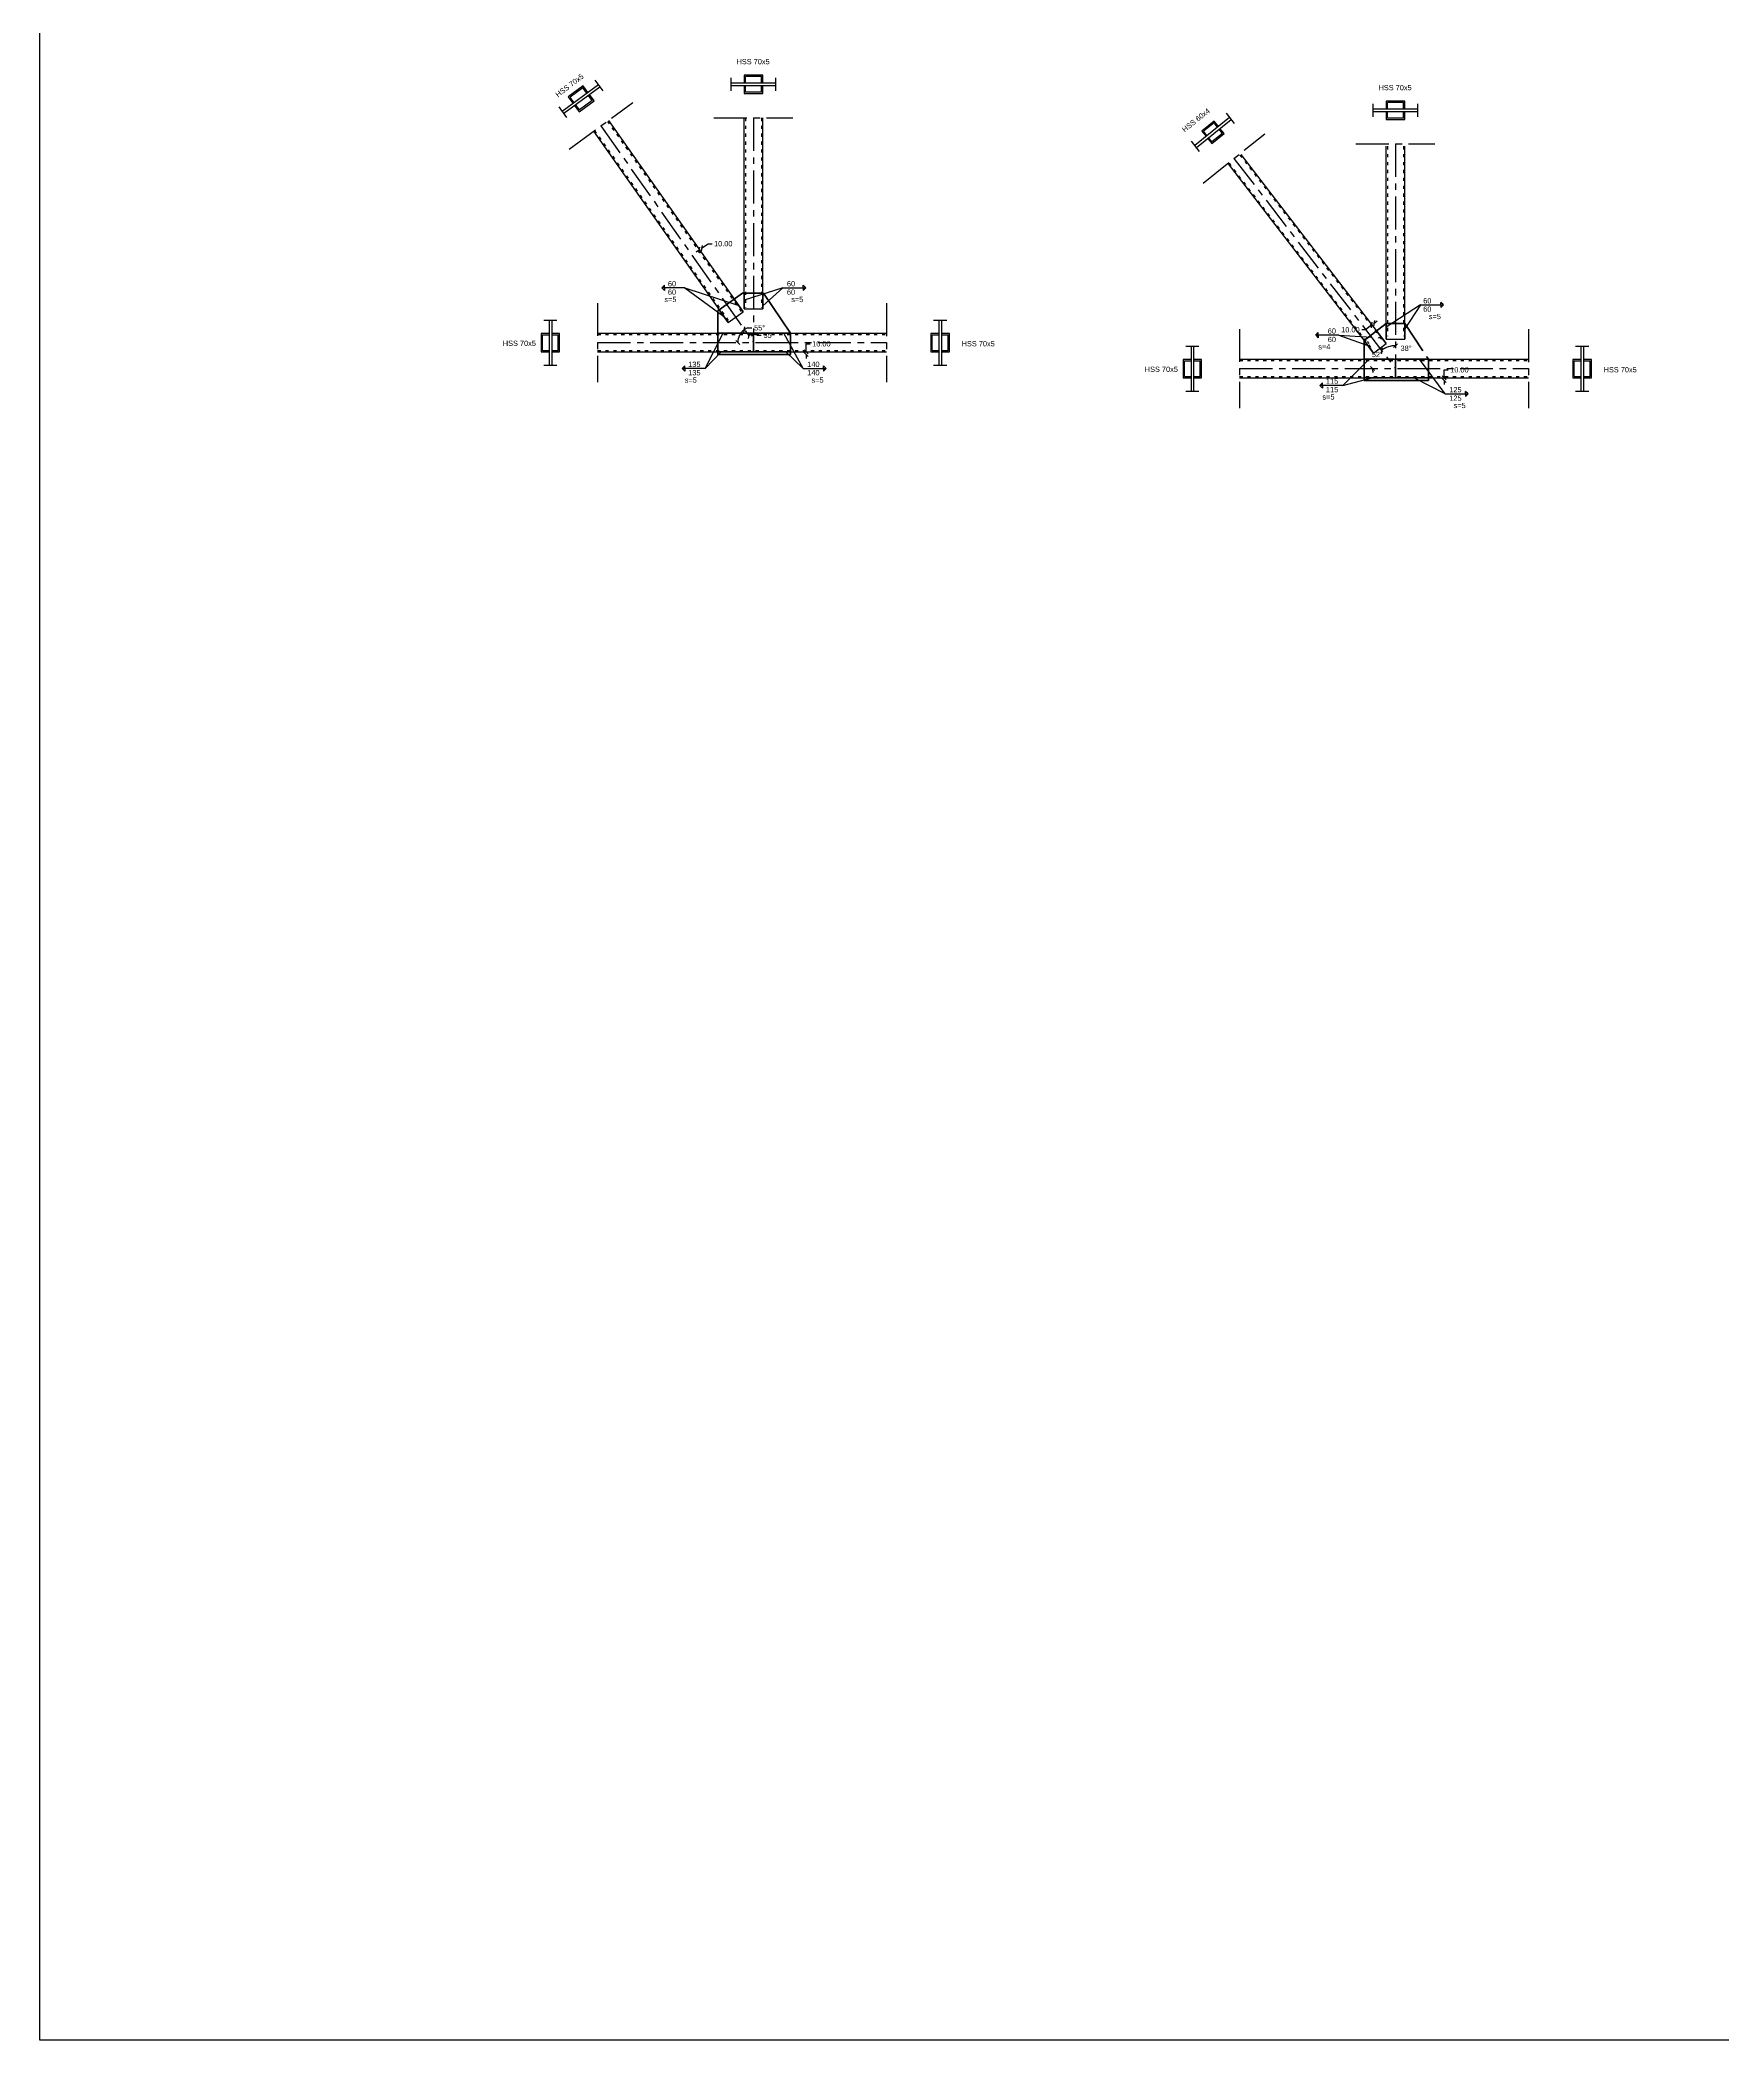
# Model space of a CAD drawing. Header units: inches. Extents: x -15 to 2803056, y 0 to 866270.
# Drawn here: x 842210 to 848596, y 66078 to 73669 of the extents above; entities that cross this region are included whole.
import ezdxf

# ---------------------------------------------------------------- set-up
doc = ezdxf.new("R2010")
doc.units = ezdxf.units.IN
doc.header["$LTSCALE"] = 100
doc.header["$MEASUREMENT"] = 0
doc.linetypes.add('ACAD_ISO03W100', pattern=[30, 12, -18])
doc.linetypes.add('CENTER', pattern=[2, 1.25, -0.25, 0.25, -0.25])
for name, color, linetype in [('connection', 50, 'Continuous'), ('sections', 3, 'Continuous'), ('sections Dimensions', 6, 'Continuous')]:
    doc.layers.add(name, color=color, linetype=linetype)
doc.layers.add('gusset plate', color=1, linetype='Continuous', lineweight=35)
doc.layers.add('weld', color=2, linetype='Continuous', lineweight=35)
doc.styles.get("Standard").update_dxf_attribs({"font": 'arial.ttf'})
doc.dimstyles.new('connections', dxfattribs={"dimtxt": 20, "dimasz": 15, "dimexe": 0.0625, "dimexo": 0.0625, "dimgap": 10, "dimtad": 0, "dimtih": 1, "dimtoh": 1, "dimzin": 0, "dimdsep": 46, "dimtxsty": 'Standard', "dimblk": 'OBLIQUE', "dimcen": 0.09, "dimse1": 1, "dimse2": 1, "dimclrd": 256, "dimclre": 256, "dimclrt": 256, "dimadec": 0, "dimazin": 0, "dimtfac": 1, "dimtofl": 0, "dimtmove": 0, "dimatfit": 3, "dimfxl": 1, "dimtfillclr": 256, "dimtolj": 1, "dimtzin": 0, "dimlwe": -1, "dimarcsym": 0})

# ---------------------------------------------------------------- blocks, each defined once
blk = doc.blocks.new('_Oblique')
at = {"color": 0, "linetype": 'ByBlock', "lineweight": -2}
blk.add_line((-0.5, -0.5), (0.5, 0.5), dxfattribs=at)
blk = doc.blocks.new('*D633')
at = {"layer": 'Defpoints', "color": 0}
for p in [(845058.6, 72486.1), (845058.6, 72476.1), (845118.5, 72486.1)]:
    blk.add_point(p, dxfattribs=at)
at = {"layer": 'sections Dimensions', "lineweight": -2, "transparency": 16777216}
for p, q in [((845118.5, 72486.1), (845118.5, 72516.1)), ((845118.5, 72516.1), (845133.5, 72516.1)), ((845118.5, 72476.1), (845118.5, 72461.1))]:
    blk.add_line(p, q, dxfattribs=at)
at = {"layer": 'sections Dimensions', "lineweight": -2, "transparency": 16777216, "xscale": 15, "yscale": 15, "zscale": 15}
for p, rotation in [((845118.5, 72486.1), 270), ((845118.5, 72476.1), 90)]:
    blk.add_blockref('_Oblique', p, dxfattribs=dict(at, rotation=rotation))
at = {"layer": 'sections Dimensions', "transparency": 16777216, "insert": (845176.3, 72516.1), "char_height": 20, "attachment_point": 5}
blk.add_mtext('\\A1;10.00', dxfattribs=at)
blk = doc.blocks.new('*D639')
at = {"layer": 'Defpoints', "color": 0}
for p in [(844713.4, 72873.2), (844883.6, 72648.9), (844875.4, 72643.2)]:
    blk.add_point(p, dxfattribs=at)
at = {"layer": 'sections Dimensions', "lineweight": -2, "transparency": 16777216}
for p, q in [((844721.6, 72878.9), (844746.1, 72896.2)), ((844746.1, 72896.2), (844761.1, 72896.2)), ((844713.4, 72873.2), (844701.1, 72864.5))]:
    blk.add_line(p, q, dxfattribs=at)
at = {"layer": 'sections Dimensions', "lineweight": -2, "transparency": 16777216, "xscale": 15, "yscale": 15, "zscale": 15}
for p, rotation in [((844713.4, 72873.2), 35.15417763207734), ((844721.6, 72878.9), 215.1541776320773)]:
    blk.add_blockref('_Oblique', p, dxfattribs=dict(at, rotation=rotation))
at = {"layer": 'sections Dimensions', "transparency": 16777216, "insert": (844803.9, 72896.2), "char_height": 20, "attachment_point": 5}
blk.add_mtext('\\A1;10.00', dxfattribs=at)
blk = doc.blocks.new('*D642')
at = {"layer": 'Defpoints', "color": 0}
for p in [(844339.5, 73343.3), (844326.5, 72521.1), (844861.9, 72539.8), (844918.6, 72521.1), (845068.6, 72521.1)]:
    blk.add_point(p, dxfattribs=at)
at = {"layer": 'sections Dimensions', "lineweight": -2, "transparency": 16777216}
blk.add_line((844897.4, 72576.9), (844912.4, 72576.9), dxfattribs=at)
for start, end in [(110.72478, 125.15418), (125.15418, 180)]:
    blk.add_arc((844918.6, 72521.1), 59.7, start, end, dxfattribs=at)
at = {"layer": 'sections Dimensions', "lineweight": -2, "transparency": 16777216, "xscale": 15, "yscale": 15, "zscale": 15}
for p, rotation in [((844884.2, 72569.9), 35.15417763214924), ((844858.9, 72521.1), 270.0000000000002)]:
    blk.add_blockref('_Oblique', p, dxfattribs=dict(at, rotation=rotation))
at = {"layer": 'sections Dimensions', "transparency": 16777216, "insert": (844942.1, 72576.9), "char_height": 20, "attachment_point": 5}
blk.add_mtext('\\A1;55°', dxfattribs=at)
blk = doc.blocks.new('*D643')
at = {"layer": 'Defpoints', "color": 0}
for p in [(844339.5, 73343.3), (844906.2, 72549.6), (844918.6, 72556.1), (844918.6, 72521.1), (844918.6, 72486.1)]:
    blk.add_point(p, dxfattribs=at)
at = {"layer": 'sections Dimensions', "lineweight": -2, "transparency": 16777216}
blk.add_line((844933.1, 72548.6), (844948.1, 72548.6), dxfattribs=at)
for start, end in [(90, 125.15418), (62.11966, 90)]:
    blk.add_arc((844918.6, 72521.1), 31.1, start, end, dxfattribs=at)
at = {"layer": 'sections Dimensions', "lineweight": -2, "transparency": 16777216, "xscale": 15, "yscale": 15, "zscale": 15}
for p, rotation in [((844900.6, 72546.5), 215.1541776321479), ((844918.6, 72552.2), 359.9999999999603)]:
    blk.add_blockref('_Oblique', p, dxfattribs=dict(at, rotation=rotation))
at = {"layer": 'sections Dimensions', "transparency": 16777216, "insert": (844977.7, 72548.6), "char_height": 20, "attachment_point": 5}
blk.add_mtext('\\A1;35°', dxfattribs=at)
blk = doc.blocks.new('*D663')
at = {"layer": 'Defpoints', "color": 0}
for p in [(847481, 72387.4), (847481, 72377.4), (847541, 72387.4)]:
    blk.add_point(p, dxfattribs=at)
at = {"layer": 'sections Dimensions', "lineweight": -2, "transparency": 16777216}
for p, q in [((847541, 72387.4), (847541, 72417.4)), ((847541, 72417.4), (847556, 72417.4)), ((847541, 72377.4), (847541, 72362.4))]:
    blk.add_line(p, q, dxfattribs=at)
at = {"layer": 'sections Dimensions', "lineweight": -2, "transparency": 16777216, "xscale": 15, "yscale": 15, "zscale": 15}
for p, rotation in [((847541, 72387.4), 270), ((847541, 72377.4), 90)]:
    blk.add_blockref('_Oblique', p, dxfattribs=dict(at, rotation=rotation))
at = {"layer": 'sections Dimensions', "transparency": 16777216, "insert": (847598.8, 72417.4), "char_height": 20, "attachment_point": 5}
blk.add_mtext('\\A1;10.00', dxfattribs=at)
blk = doc.blocks.new('*D666')
at = {"layer": 'Defpoints', "color": 0}
for p in [(847266.5, 72587.9), (847313.1, 72527.4), (847321, 72533.5)]:
    blk.add_point(p, dxfattribs=at)
at = {"layer": 'sections Dimensions', "lineweight": -2, "transparency": 16777216}
for p, q in [((847266.5, 72587.9), (847242.8, 72569.6)), ((847274.5, 72594), (847286.4, 72603.2)), ((847242.8, 72569.6), (847227.8, 72569.6))]:
    blk.add_line(p, q, dxfattribs=at)
at = {"layer": 'sections Dimensions', "lineweight": -2, "transparency": 16777216, "xscale": 15, "yscale": 15, "zscale": 15}
for p, rotation in [((847266.5, 72587.9), 37.5685920288783), ((847274.5, 72594), 217.5685920288783)]:
    blk.add_blockref('_Oblique', p, dxfattribs=dict(at, rotation=rotation))
at = {"layer": 'sections Dimensions', "transparency": 16777216, "insert": (847185, 72569.6), "char_height": 20, "attachment_point": 5}
blk.add_mtext('\\A1;10.00', dxfattribs=at)
blk = doc.blocks.new('*D669')
at = {"layer": 'Defpoints', "color": 0}
for p in [(846742.9, 73219.5), (846764, 72422.4), (847273.1, 72448.5), (847356, 72422.4), (847506, 72422.4)]:
    blk.add_point(p, dxfattribs=at)
at = {"layer": 'sections Dimensions', "lineweight": -2, "transparency": 16777216}
for start, end in [(117.67765, 127.56859), (180, 189.89095)]:
    blk.add_arc((847356, 72422.4), 87, start, end, dxfattribs=at)
at = {"layer": 'sections Dimensions', "lineweight": -2, "transparency": 16777216, "xscale": 15, "yscale": 15, "zscale": 15}
for p, rotation in [((847303, 72491.3), 217.5685920288283), ((847269.1, 72422.4), 90.00000000000416)]:
    blk.add_blockref('_Oblique', p, dxfattribs=dict(at, rotation=rotation))
at = {"layer": 'sections Dimensions', "transparency": 16777216, "insert": (847287.3, 72475.6), "char_height": 20, "attachment_point": 5}
blk.add_mtext('\\A1;52°', dxfattribs=at)
blk = doc.blocks.new('*D670')
at = {"layer": 'Defpoints', "color": 0}
for p in [(846742.9, 73219.5), (847319.3, 72501.1), (847356, 72457.4), (847356, 72422.4), (847356, 72387.4)]:
    blk.add_point(p, dxfattribs=at)
at = {"layer": 'sections Dimensions', "lineweight": -2, "transparency": 16777216}
blk.add_arc((847356, 72422.4), 86.9, 90, 127.56859, dxfattribs=at)
at = {"layer": 'sections Dimensions', "lineweight": -2, "transparency": 16777216, "xscale": 15, "yscale": 15, "zscale": 15}
for p, rotation in [((847303.1, 72491.2), 217.5685920288279), ((847356, 72509.2), 359.9999999999665)]:
    blk.add_blockref('_Oblique', p, dxfattribs=dict(at, rotation=rotation))
at = {"layer": 'sections Dimensions', "transparency": 16777216, "insert": (847396.4, 72499.3), "char_height": 20, "attachment_point": 5}
blk.add_mtext('\\A1;38°', dxfattribs=at)

msp = doc.modelspace()

# ---------------------------------------------------------------- linework, layer by layer
at = {"layer": 'connection'}
msp.add_lwpolyline([(842209.618, 87263.057), (884218.467, 87263.057), (884218.467, 66078.159), (842209.618, 66078.159)], close=True, dxfattribs=at)
at = {"layer": 'gusset plate', "linetype": 'ACAD_ISO03W100'}
for p, q in [((844877.437, 72708.91), (844787.886, 72645.846)), ((844787.886, 72645.846), (844783.575, 72642.81)), ((844783.575, 72642.81), (844783.575, 72556.055)), ((847321.049, 72593.479), (847236.569, 72528.494)), ((847236.569, 72528.494), (847236.569, 72377.374))]:
    msp.add_line(p, q, dxfattribs=at)
at = {"layer": 'gusset plate'}
for p, q in [((844877.437, 72708.91), (844956.463, 72708.91)), ((844956.463, 72708.91), (845058.575, 72556.055))]:
    msp.add_line(p, q, dxfattribs=at)
at = {"layer": 'gusset plate', "linetype": 'CENTER'}
for p, q in [((847321.049, 72593.479), (847391.049, 72593.479)), ((847391.049, 72593.479), (847481.049, 72457.374))]:
    msp.add_line(p, q, dxfattribs=at)
at = {"layer": 'gusset plate', "linetype": 'ByBlock'}
for p, q in [((844783.575, 72476.055), (844783.575, 72556.055)), ((845058.575, 72556.055), (845058.575, 72476.055)), ((845058.575, 72476.055), (844783.575, 72476.055)), ((847481.049, 72457.374), (847481.049, 72377.374)), ((847481.049, 72377.374), (847236.569, 72377.374))]:
    msp.add_line(p, q, dxfattribs=at)
at = {"layer": 'sections'}
for p, q in [((844192.689, 73399.779), (844329.767, 73500.325)), ((844198.603, 73391.715), (844335.682, 73492.261)), ((844271.707, 73494.943), (844215.263, 73453.541)), ((844270.632, 73487.954), (844222.251, 73452.467)), ((844285.418, 73467.795), (844270.632, 73487.954)), ((844289.45, 73470.752), (844271.707, 73494.943)), ((844833.575, 73506.331), (845003.575, 73506.331)), ((844833.575, 73496.331), (845003.575, 73496.331)), ((844953.575, 73536.331), (844883.575, 73536.331)), ((844883.575, 73536.331), (844883.575, 73506.331)), ((844883.575, 73496.331), (844883.575, 73466.331)), ((844948.575, 73531.331), (844888.575, 73531.331)), ((844888.575, 73506.331), (844888.575, 73531.331)), ((844888.575, 73471.331), (844888.575, 73496.331)), ((844948.575, 73506.331), (844948.575, 73531.331)), ((844948.575, 73471.331), (844948.575, 73496.331)), ((844953.575, 73506.331), (844953.575, 73536.331)), ((844953.575, 73466.331), (844953.575, 73496.331)), ((844215.263, 73453.541), (844233.006, 73429.351)), ((844237.038, 73432.308), (844222.251, 73452.467)), ((844238.92, 73421.287), (844256.664, 73397.097)), ((844257.738, 73404.086), (844242.952, 73424.245)), ((844256.664, 73397.097), (844313.108, 73438.498)), ((844306.119, 73439.573), (844257.738, 73404.086)), ((844306.119, 73439.573), (844291.333, 73459.732)), ((844313.108, 73438.498), (844295.364, 73462.689)), ((844883.575, 73466.331), (844953.575, 73466.331)), ((844948.575, 73471.331), (844888.575, 73471.331)), ((847391.049, 73437.65), (847321.049, 73437.65)), ((847321.049, 73437.65), (847321.049, 73407.65)), ((847326.049, 73407.65), (847326.049, 73432.65)), ((847386.049, 73432.65), (847326.049, 73432.65)), ((847386.049, 73407.65), (847386.049, 73432.65)), ((847391.049, 73407.65), (847391.049, 73437.65)), ((844368.148, 73363.449), (844879.665, 72637.094)), ((844883.575, 72653.233), (844883.575, 73373.937)), ((844953.575, 72653.233), (844953.575, 73373.937)), ((846593.789, 73269.738), (846726.51, 73375.969)), ((846600.038, 73261.931), (846732.759, 73368.162)), ((846667.949, 73361.118), (846621.106, 73323.625)), ((846667.326, 73355.496), (846626.729, 73323.001)), ((846680.448, 73339.101), (846667.326, 73355.496)), ((846683.571, 73341.6), (846667.949, 73361.118)), ((846705.442, 73314.275), (846689.82, 73333.793)), ((847271.049, 73407.65), (847441.049, 73407.65)), ((847271.049, 73397.65), (847441.049, 73397.65)), ((847321.049, 73397.65), (847321.049, 73367.65)), ((847321.049, 73367.65), (847391.049, 73367.65)), ((847326.049, 73372.65), (847326.049, 73397.65)), ((847386.049, 73372.65), (847326.049, 73372.65)), ((847386.049, 73372.65), (847386.049, 73397.65)), ((847391.049, 73367.65), (847391.049, 73397.65)), ((844310.916, 73323.144), (844822.433, 72596.79)), ((846621.106, 73323.625), (846636.728, 73304.107)), ((846639.851, 73306.606), (846626.729, 73323.001)), ((846642.977, 73296.3), (846658.6, 73276.782)), ((846659.223, 73282.404), (846646.1, 73298.799)), ((846658.6, 73276.782), (846705.442, 73314.275)), ((846699.82, 73314.899), (846659.223, 73282.404)), ((846699.82, 73314.899), (846686.697, 73331.294)), ((847321.049, 72545.621), (847321.049, 73266.325)), ((847391.049, 72545.621), (847391.049, 73266.325)), ((846720.751, 73199.058), (847264.742, 72491.87)), ((846768.72, 73235.106), (847312.299, 72528.453)), ((844142.354, 72605.705), (844142.354, 72435.705)), ((844152.354, 72605.705), (844152.354, 72435.705)), ((845622.551, 72605.705), (845622.551, 72435.705)), ((845632.551, 72605.705), (845632.551, 72435.705)), ((844112.354, 72555.705), (844112.354, 72485.705)), ((844142.354, 72555.705), (844112.354, 72555.705)), ((844117.354, 72550.705), (844142.354, 72550.705)), ((844117.354, 72490.705), (844117.354, 72550.705)), ((844182.354, 72555.705), (844152.354, 72555.705)), ((844152.354, 72550.705), (844177.354, 72550.705)), ((844177.354, 72490.705), (844177.354, 72550.705)), ((844182.354, 72485.705), (844182.354, 72555.705)), ((844326.543, 72556.055), (844918.575, 72556.055)), ((844918.575, 72556.055), (845423.365, 72556.055)), ((845592.551, 72555.705), (845592.551, 72485.705)), ((845622.551, 72555.705), (845592.551, 72555.705)), ((845597.551, 72550.705), (845622.551, 72550.705)), ((845597.551, 72490.705), (845597.551, 72550.705)), ((845662.551, 72555.705), (845632.551, 72555.705)), ((845632.551, 72550.705), (845657.551, 72550.705)), ((845657.551, 72490.705), (845657.551, 72550.705)), ((845662.551, 72485.705), (845662.551, 72555.705)), ((846579.828, 72507.024), (846579.828, 72337.024)), ((846589.828, 72507.024), (846589.828, 72337.024)), ((848060.025, 72507.024), (848060.025, 72337.024)), ((848070.025, 72507.024), (848070.025, 72337.024)), ((844112.354, 72485.705), (844142.354, 72485.705)), ((844117.354, 72490.705), (844142.354, 72490.705)), ((844152.354, 72490.705), (844177.354, 72490.705)), ((844152.354, 72485.705), (844182.354, 72485.705)), ((844326.543, 72486.055), (844918.575, 72486.055)), ((844918.575, 72486.055), (845423.365, 72486.055)), ((845592.551, 72485.705), (845622.551, 72485.705)), ((845597.551, 72490.705), (845622.551, 72490.705)), ((845632.551, 72490.705), (845657.551, 72490.705)), ((845632.551, 72485.705), (845662.551, 72485.705)), ((846549.828, 72457.024), (846549.828, 72387.024)), ((846579.828, 72457.024), (846549.828, 72457.024)), ((846554.828, 72452.024), (846579.828, 72452.024)), ((846554.828, 72392.024), (846554.828, 72452.024)), ((846619.828, 72457.024), (846589.828, 72457.024)), ((846589.828, 72452.024), (846614.828, 72452.024)), ((846614.828, 72392.024), (846614.828, 72452.024)), ((846619.828, 72387.024), (846619.828, 72457.024)), ((846764.017, 72457.374), (847356.049, 72457.374)), ((847356.049, 72457.374), (847860.839, 72457.374)), ((848030.025, 72457.024), (848030.025, 72387.024)), ((848060.025, 72457.024), (848030.025, 72457.024)), ((848035.025, 72452.024), (848060.025, 72452.024)), ((848035.025, 72392.024), (848035.025, 72452.024)), ((848100.025, 72457.024), (848070.025, 72457.024)), ((848070.025, 72452.024), (848095.025, 72452.024)), ((848095.025, 72392.024), (848095.025, 72452.024)), ((848100.025, 72387.024), (848100.025, 72457.024)), ((846549.828, 72387.024), (846579.828, 72387.024)), ((846554.828, 72392.024), (846579.828, 72392.024)), ((846589.828, 72392.024), (846614.828, 72392.024)), ((846589.828, 72387.024), (846619.828, 72387.024)), ((846764.017, 72387.374), (847356.049, 72387.374)), ((847356.049, 72387.374), (847860.839, 72387.374)), ((848030.025, 72387.024), (848060.025, 72387.024)), ((848035.025, 72392.024), (848060.025, 72392.024)), ((848070.025, 72392.024), (848095.025, 72392.024)), ((848070.025, 72387.024), (848100.025, 72387.024))]:
    msp.add_line(p, q, dxfattribs=at)
at = {"layer": 'sections', "linetype": 'CENTER'}
for p, q in [((844347.494, 73476.157), (844317.955, 73516.429)), ((844833.575, 73476.359), (844833.575, 73526.303)), ((845003.575, 73476.359), (845003.575, 73526.303)), ((844210.416, 73375.611), (844180.876, 73415.883)), ((844218.58, 73254.58), (844460.483, 73432.014)), ((847271.049, 73377.678), (847271.049, 73427.622)), ((847441.049, 73377.678), (847441.049, 73427.622)), ((844339.532, 73343.297), (844918.575, 72521.055)), ((844768.575, 73373.937), (845068.575, 73373.937)), ((844918.575, 73373.937), (844918.575, 72521.055)), ((846745.24, 73352.57), (846714.03, 73391.562)), ((846612.519, 73246.338), (846581.309, 73285.33)), ((846625.775, 73125.759), (846859.988, 73313.226)), ((847206.049, 73275.256), (847506.049, 73275.256)), ((847356.049, 73275.256), (847356.049, 72422.374)), ((846742.881, 73219.492), (847356.049, 72422.374)), ((844326.543, 72671.055), (844326.543, 72371.055)), ((845423.365, 72670.705), (845423.365, 72370.705)), ((844122.381, 72605.705), (844172.326, 72605.705)), ((845602.579, 72605.705), (845652.523, 72605.705)), ((847321.049, 72605.621), (847321.049, 72615.621)), ((844326.543, 72521.055), (845068.575, 72521.055)), ((844963.575, 72521.055), (845423.365, 72521.055)), ((846559.856, 72507.024), (846609.8, 72507.024)), ((846764.017, 72572.374), (846764.017, 72272.374)), ((847255.846, 72517.089), (847250.248, 72525.375)), ((847860.839, 72572.024), (847860.839, 72272.024)), ((848040.053, 72507.024), (848089.997, 72507.024)), ((844122.381, 72435.705), (844172.326, 72435.705)), ((845602.579, 72435.705), (845652.523, 72435.705)), ((846764.017, 72422.374), (847506.049, 72422.374)), ((847401.049, 72422.374), (847860.839, 72422.374)), ((846559.856, 72337.024), (846609.8, 72337.024)), ((848040.053, 72337.024), (848089.997, 72337.024))]:
    msp.add_line(p, q, dxfattribs=at)
at = {"layer": 'sections', "linetype": 'ACAD_ISO03W100', "ltscale": 0.01}
for p, q in [((844364.06, 73360.57), (844875.577, 72634.215)), ((844888.575, 73373.937), (844888.575, 72653.233)), ((844948.575, 73373.937), (844948.575, 72653.233)), ((844315.004, 73326.023), (844826.521, 72599.669)), ((847326.049, 73266.325), (847326.049, 72545.621)), ((847386.049, 73266.325), (847386.049, 72545.621)), ((846724.01, 73201.397), (847267.919, 72494.315)), ((846765.549, 73232.667), (847309.129, 72526.014)), ((844326.543, 72551.055), (845423.365, 72551.055)), ((844326.543, 72491.055), (845423.365, 72491.055)), ((846764.017, 72452.374), (847860.839, 72452.374)), ((846764.017, 72392.374), (847860.839, 72392.374))]:
    msp.add_line(p, q, dxfattribs=at)
at = {"layer": 'sections', "linetype": 'ByBlock'}
for p, q in [((844883.575, 72648.91), (844953.575, 72648.91)), ((844822.433, 72596.79), (844879.665, 72637.094)), ((844918.575, 72556.055), (844918.575, 72486.055)), ((844918.575, 72486.055), (844918.575, 72556.055)), ((847273.152, 72480.937), (847320.709, 72517.519)), ((847321.049, 72533.479), (847391.049, 72533.479)), ((847356.049, 72457.374), (847356.049, 72387.374)), ((847356.049, 72387.374), (847356.049, 72457.374))]:
    msp.add_line(p, q, dxfattribs=at)
at = {"layer": 'sections Dimensions'}
for p, q in [((844570.286, 72728.269), (844580.286, 72738.269)), ((844657.713, 72728.269), (844570.286, 72728.269)), ((844570.286, 72728.269), (844580.286, 72718.269)), ((844580.286, 72728.269), (844580.286, 72738.269)), ((844580.286, 72728.269), (844580.286, 72718.269)), ((845030.099, 72728.269), (844883.575, 72681.857)), ((845030.099, 72728.269), (844953.575, 72660.068)), ((845030.099, 72728.269), (845117.526, 72728.269)), ((845117.526, 72728.269), (845107.526, 72738.269)), ((845107.526, 72728.269), (845107.526, 72738.269)), ((845117.526, 72728.269), (845107.526, 72718.269)), ((845107.526, 72728.269), (845107.526, 72718.269)), ((847450.707, 72663.613), (847321.049, 72579.514)), ((847450.707, 72663.613), (847391.049, 72572.837)), ((847450.707, 72663.613), (847538.135, 72663.613)), ((847538.135, 72663.613), (847528.135, 72673.613)), ((847528.135, 72663.613), (847528.135, 72673.613)), ((847538.135, 72663.613), (847528.135, 72653.613)), ((847528.135, 72663.613), (847528.135, 72653.613)), ((844734.882, 72422.411), (844803.181, 72556.055)), ((845107.268, 72422.411), (845033.97, 72556.055)), ((847053.069, 72548.638), (847063.069, 72558.638)), ((847140.496, 72548.638), (847053.069, 72548.638)), ((847053.069, 72548.638), (847063.069, 72538.638)), ((847063.069, 72548.638), (847063.069, 72558.638)), ((847063.069, 72548.638), (847063.069, 72538.638)), ((844647.455, 72422.411), (844657.455, 72432.411)), ((844734.882, 72422.411), (844647.455, 72422.411)), ((844647.455, 72422.411), (844657.455, 72412.411)), ((844657.455, 72422.411), (844657.455, 72432.411)), ((844657.455, 72422.411), (844657.455, 72412.411)), ((844734.882, 72422.411), (844795.832, 72486.055)), ((845107.268, 72422.411), (845041.318, 72486.055)), ((845107.268, 72422.411), (845194.695, 72422.411)), ((845194.695, 72422.411), (845184.695, 72432.411)), ((845184.695, 72422.411), (845184.695, 72432.411)), ((845194.695, 72422.411), (845184.695, 72412.411)), ((845184.695, 72422.411), (845184.695, 72412.411)), ((847156.055, 72358.357), (847256.092, 72457.374)), ((847544.618, 72325.892), (847447.899, 72457.374)), ((847068.628, 72358.357), (847078.628, 72368.357)), ((847156.055, 72358.357), (847068.628, 72358.357)), ((847068.628, 72358.357), (847078.628, 72348.357)), ((847078.628, 72358.357), (847078.628, 72368.357)), ((847078.628, 72358.357), (847078.628, 72348.357)), ((847156.055, 72358.357), (847266.77, 72387.374)), ((847544.618, 72325.892), (847425.664, 72387.374)), ((847544.618, 72325.892), (847632.045, 72325.892)), ((847632.045, 72325.892), (847622.045, 72335.892)), ((847622.045, 72325.892), (847622.045, 72335.892)), ((847632.045, 72325.892), (847622.045, 72315.892)), ((847622.045, 72325.892), (847622.045, 72315.892))]:
    msp.add_line(p, q, dxfattribs=at)
at = {"layer": 'sections Dimensions', "linetype": 'ACAD_ISO03W100'}
for q in [(844862.392, 72661.623), (844805.16, 72621.318)]:
    msp.add_line((844657.713, 72728.269), q, dxfattribs=at)
at = {"layer": 'sections Dimensions', "linetype": 'CENTER'}
for q in [(847304.322, 72538.823), (847251.189, 72509.488)]:
    msp.add_line((847140.496, 72548.638), q, dxfattribs=at)
at = {"layer": 'weld', "linetype": 'ACAD_ISO03W100'}
for p, q in [((844879.665, 72637.094), (844845.119, 72686.151)), ((844822.433, 72596.79), (844787.886, 72645.846))]:
    msp.add_line(p, q, dxfattribs=at)
at = {"layer": 'weld', "linetype": 'ByBlock'}
for p, q in [((844883.575, 72648.91), (844883.575, 72708.91)), ((844953.575, 72648.91), (844953.575, 72708.91)), ((847321.049, 72533.479), (847321.049, 72593.479)), ((847391.049, 72533.479), (847391.049, 72593.479)), ((844918.575, 72556.055), (844783.575, 72556.055)), ((844918.575, 72556.055), (845058.575, 72556.055)), ((847273.152, 72480.937), (847236.569, 72528.494)), ((847320.709, 72517.519), (847284.127, 72565.077)), ((844918.575, 72486.055), (844783.575, 72486.055)), ((844918.575, 72486.055), (845058.575, 72486.055)), ((847351.569, 72457.374), (847236.569, 72457.374)), ((847356.049, 72457.374), (847481.049, 72457.374)), ((847351.569, 72387.374), (847236.569, 72387.374)), ((847356.049, 72387.374), (847481.049, 72387.374))]:
    msp.add_line(p, q, dxfattribs=at)

# ---------------------------------------------------------------- texts
at = {"layer": 'sections Dimensions', "linetype": 'ACAD_ISO03W100'}
for s, p in [('HSS 70x5', (844854.208, 73577.307)), ('HSS 70x5', (847291.682, 73478.626)), ('60', (844593.696, 72734.342)), ('60', (845045.575, 72734.342)), ('s=5', (844580.424, 72674.624)), ('60', (844593.696, 72702.456)), ('60', (845045.575, 72702.456)), ('s=5', (845061.821, 72674.624)), ('60', (847461.483, 72669.686)), ('60', (847461.483, 72637.8)), ('60', (847098.929, 72554.711)), ('s=5', (847482.662, 72609.968)), ('HSS 70x5', (843966.75, 72508.225)), ('HSS 70x5', (845708.926, 72506.698)), ('s=4', (847063.207, 72494.993)), ('60', (847098.929, 72522.825)), ('135', (844670.866, 72428.483)), ('140', (845122.745, 72428.483)), ('HSS 70x5', (846404.224, 72409.543)), ('HSS 70x5', (848146.4, 72408.017)), ('s=5', (844657.593, 72368.765)), ('135', (844670.866, 72396.598)), ('140', (845122.745, 72396.598)), ('s=5', (845138.991, 72368.765)), ('115', (847092.039, 72364.429)), ('115', (847092.039, 72332.544)), ('125', (847560.313, 72331.964)), ('s=5', (847078.767, 72304.711)), ('125', (847560.313, 72300.079)), ('s=5', (847576.573, 72272.246))]:
    msp.add_text(s, height=20, dxfattribs=at).set_placement(p)
for s, rotation, p in [('HSS 70x5', 37.4324084, (844176.241, 73450.892)), ('HSS 60x4', 38.6741745, (846555.657, 73318.22))]:
    msp.add_text(s, height=20, rotation=rotation, dxfattribs=at).set_placement(p)

# ---------------------------------------------------------------- dimensions: what is measured, and where the dimension line sits
at = {"layer": 'sections Dimensions'}
for base, line1, line2, picture, middle in [((844861.87, 72539.789), ((844339.532, 73343.297), (844918.575, 72521.055)), ((844326.543, 72521.055), (845068.575, 72521.055)), '*D642', (844942.06, 72576.91)), ((844906.193, 72549.619), ((844918.575, 72486.055), (844918.575, 72556.055)), ((844339.532, 73343.297), (844918.575, 72521.055)), '*D643', (844977.745, 72548.574))]:
    dim = msp.add_angular_dim_2l(base=base, line1=line1, line2=line2, dimstyle='connections', dxfattribs=at)
    dim.commit()
    dim.dimension.update_dxf_attribs({"geometry": picture, "text_midpoint": middle})
for base, line1, line2, picture, middle in [((847273.066, 72448.502), ((846742.881, 73219.492), (847356.049, 72422.374)), ((846764.017, 72422.374), (847506.049, 72422.374)), '*D669', (847287.259, 72475.635)), ((847319.276, 72501.071), ((847356.049, 72387.374), (847356.049, 72457.374)), ((846742.881, 73219.492), (847356.049, 72422.374)), '*D670', (847396.391, 72499.303))]:
    dim = msp.add_angular_dim_2l(base=base, line1=line1, line2=line2, dimstyle='connections', dxfattribs=at)
    dim.commit()
    dim.dimension.update_dxf_attribs({"geometry": picture, "text_midpoint": middle, "dimtype": 162})
dim = msp.add_linear_dim(base=(844713.407, 72873.181), p1=(844883.575, 72648.91), p2=(844875.399, 72643.152), angle=215.1541776, dimstyle='connections', dxfattribs=at)
dim.commit()
dim.dimension.update_dxf_attribs({"geometry": '*D639', "text_midpoint": (844803.881, 72896.212), "dimtype": 161})
dim = msp.add_aligned_dim(p1=(847321.049, 72533.479), p2=(847313.123, 72527.382), distance=-76.403, dimstyle='connections', dxfattribs=at)
dim.commit()
dim.dimension.update_dxf_attribs({"geometry": '*D666', "text_midpoint": (847184.991, 72569.65)})
for base, p1, p2, picture, middle in [((845118.528, 72486.055), (845058.575, 72476.055), (845058.575, 72486.055), '*D633', (845176.297, 72516.055)), ((847541.002, 72387.374), (847481.049, 72377.374), (847481.049, 72387.374), '*D663', (847598.771, 72417.374))]:
    dim = msp.add_linear_dim(base=base, p1=p1, p2=p2, angle=90, dimstyle='connections', dxfattribs=at)
    dim.commit()
    dim.dimension.update_dxf_attribs({"geometry": picture, "text_midpoint": middle})

doc.saveas('drawing.dxf')
